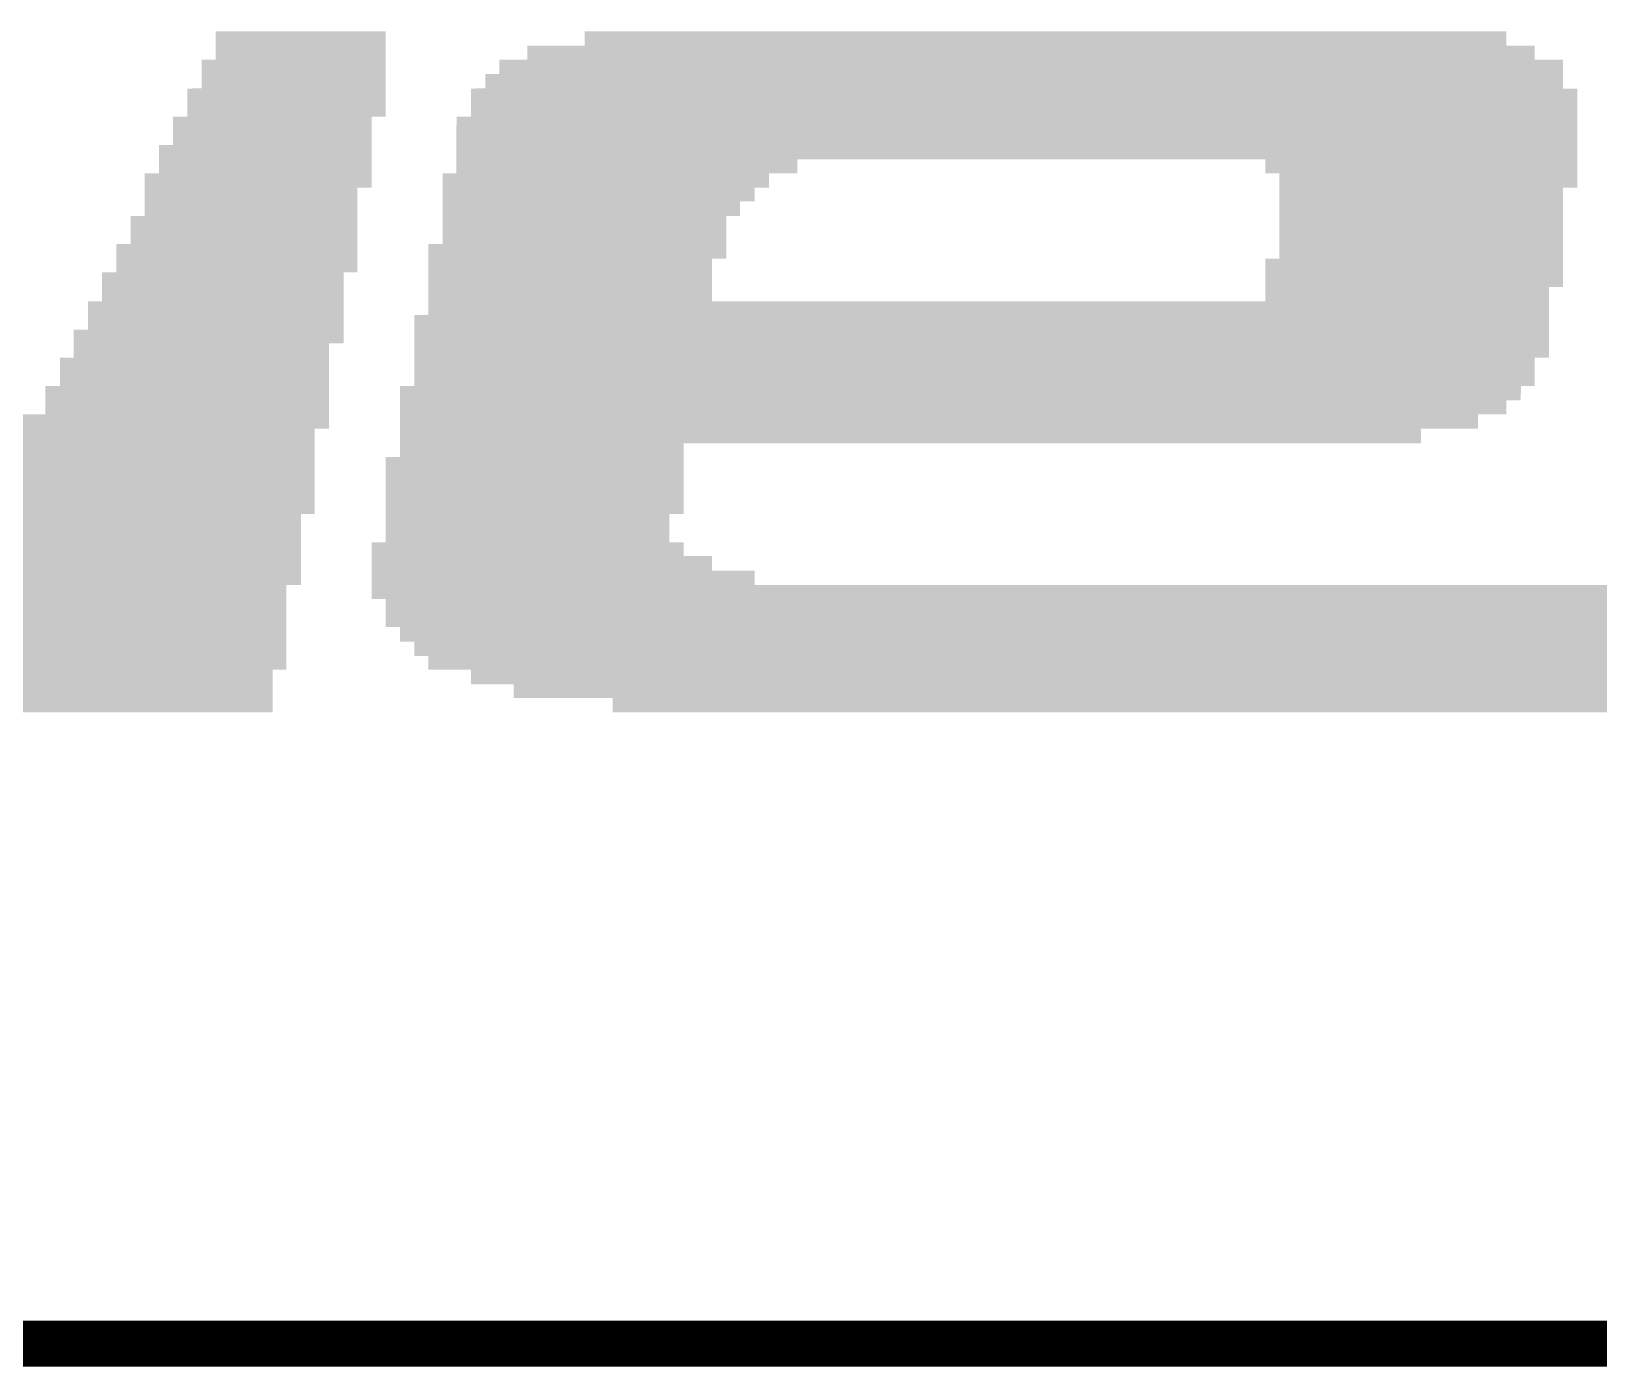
# Model space of a CAD drawing. Extents: x -0.1 to 57.1, y -0.1 to 42.5.
# Drawn here: x 15.046 to 17.433, y 38.965 to 40.998 of the extents above; entities that cross this region are included whole.
import ezdxf

# ---------------------------------------------------------------- set-up
doc = ezdxf.new("R2010")
doc.units = 0
doc.header["$MEASUREMENT"] = 0
doc.layers.add('03_ASSY2_GBR', color=2, linetype='CONTINUOUS')

msp = doc.modelspace()

# ---------------------------------------------------------------- linework, layer by layer
at = {"layer": '03_ASSY2_GBR', "const_width": 0.07}
msp.add_lwpolyline([(2.25, 39), (19.75, 39)], dxfattribs=at)
at = {"layer": '03_ASSY2_GBR'}
for points in [[(15.326, 40.955148), (15.326018, 40.997852), (15.584992, 40.955148), (15.585, 40.997852)], [(15.326018, 40.997852), (15.32602, 40.997946), (15.585, 40.997852), (15.585094, 40.997946)], [(15.32602, 40.997946), (15.326054, 40.99798), (15.585094, 40.997946), (15.585128, 40.99798)], [(15.326054, 40.99798), (15.326074, 40.998), (15.585128, 40.99798), (15.606926, 40.998)], [(15.326074, 40.998), (15.347872, 40.99802), (15.606926, 40.998), (15.606946, 40.99802)], [(15.888, 40.976148), (15.888018, 40.997926), (17.29202, 40.976148), (17.292, 40.997926)], [(15.888018, 40.997926), (15.88802, 40.997946), (17.292, 40.997926), (17.29198, 40.997946)], [(15.88802, 40.997946), (15.888054, 40.99798), (17.29198, 40.997946), (17.291946, 40.99798)], [(15.888054, 40.99798), (15.888074, 40.998), (17.291946, 40.99798), (15.888074, 40.998)], [(15.801, 40.955148), (15.801018, 40.975926), (17.33502, 40.955148), (17.335, 40.975926)], [(15.801018, 40.975926), (15.80102, 40.975946), (17.335, 40.975926), (17.33498, 40.975946)], [(15.80102, 40.975946), (15.801054, 40.97598), (17.33498, 40.975946), (17.334946, 40.97598)], [(15.801054, 40.97598), (15.801074, 40.976), (17.334946, 40.97598), (17.292148, 40.976)], [(15.801074, 40.976), (15.887872, 40.97602), (17.292148, 40.976), (17.292128, 40.97602)], [(15.887872, 40.97602), (15.88798, 40.976128), (17.292128, 40.97602), (17.29202, 40.976128)], [(15.88798, 40.976128), (15.888, 40.976148), (17.29202, 40.976128), (17.29202, 40.976148)], [(15.305, 40.911148), (15.30502, 40.954946), (15.584986, 40.911148), (15.584992, 40.954946)], [(15.30502, 40.954946), (15.305074, 40.955), (15.584992, 40.954946), (15.584992, 40.955)], [(15.305074, 40.955), (15.325872, 40.95502), (15.584992, 40.955), (15.584992, 40.95502)], [(15.325872, 40.95502), (15.326, 40.955148), (15.584992, 40.95502), (15.584992, 40.955148)], [(15.758, 40.933148), (15.758018, 40.954926), (17.37801, 40.933148), (17.378, 40.954926)], [(15.758018, 40.954926), (15.75802, 40.954946), (17.378, 40.954926), (17.37798, 40.954946)], [(15.75802, 40.954946), (15.758054, 40.95498), (17.37798, 40.954946), (17.377946, 40.95498)], [(15.758054, 40.95498), (15.758074, 40.955), (17.377946, 40.95498), (17.335148, 40.955)], [(15.758074, 40.955), (15.800872, 40.95502), (17.335148, 40.955), (17.335128, 40.95502)], [(15.800872, 40.95502), (15.80098, 40.955128), (17.335128, 40.95502), (17.33502, 40.955128)], [(15.80098, 40.955128), (15.801, 40.955148), (17.33502, 40.955128), (17.33502, 40.955148)], [(15.737, 40.911148), (15.73702, 40.932946), (17.37802, 40.911148), (17.378012, 40.932946)], [(15.73702, 40.932946), (15.737074, 40.933), (17.378012, 40.932946), (17.378012, 40.933)], [(15.737074, 40.933), (15.757872, 40.93302), (17.378012, 40.933), (17.378012, 40.93302)], [(15.757872, 40.93302), (15.758, 40.933148), (17.378012, 40.93302), (17.37801, 40.933148)], [(15.283, 40.868148), (15.28302, 40.910946), (15.58498, 40.868148), (15.584986, 40.910946)], [(15.28302, 40.910946), (15.283074, 40.911), (15.584986, 40.910946), (15.584986, 40.911)], [(15.283074, 40.911), (15.304872, 40.91102), (15.584986, 40.911), (15.584986, 40.91102)], [(15.304872, 40.91102), (15.305, 40.911148), (15.584986, 40.91102), (15.584986, 40.911148)], [(15.715, 40.868148), (15.715018, 40.910926), (17.399994, 40.868148), (17.4, 40.910926)], [(15.715018, 40.910926), (15.71502, 40.910946), (17.4, 40.910926), (17.39998, 40.910946)], [(15.71502, 40.910946), (15.715054, 40.91098), (17.39998, 40.910946), (17.399946, 40.91098)], [(15.715054, 40.91098), (15.715074, 40.911), (17.399946, 40.91098), (17.378148, 40.911)], [(15.715074, 40.911), (15.736872, 40.91102), (17.378148, 40.911), (17.378128, 40.91102)], [(15.736872, 40.91102), (15.73698, 40.911128), (17.378128, 40.91102), (17.37802, 40.911128)], [(15.73698, 40.911128), (15.737, 40.911148), (17.37802, 40.911128), (17.37802, 40.911148)], [(15.261, 40.825148), (15.261018, 40.867852), (15.563992, 40.825148), (15.564, 40.867852)], [(15.261018, 40.867852), (15.26102, 40.867946), (15.564, 40.867852), (15.564094, 40.867946)], [(15.26102, 40.867946), (15.261054, 40.86798), (15.564094, 40.867946), (15.564128, 40.86798)], [(15.261054, 40.86798), (15.261074, 40.868), (15.564128, 40.86798), (15.584926, 40.868)], [(15.261074, 40.868), (15.282872, 40.86802), (15.584926, 40.868), (15.584946, 40.86802)], [(15.282872, 40.86802), (15.282906, 40.868054), (15.584946, 40.86802), (15.58498, 40.868054)], [(15.282906, 40.868054), (15.283, 40.868148), (15.58498, 40.868054), (15.58498, 40.868148)], [(15.693004, 40.803), (15.69302, 40.867946), (17.399984, 40.803), (17.399994, 40.867946)], [(15.69302, 40.867946), (15.693074, 40.868), (17.399994, 40.867946), (17.399994, 40.868)], [(15.693074, 40.868), (15.714872, 40.86802), (17.399994, 40.868), (17.399994, 40.86802)], [(15.714872, 40.86802), (15.715, 40.868148), (17.399994, 40.86802), (17.399994, 40.868148)], [(15.24, 40.782148), (15.24002, 40.824946), (15.563984, 40.782148), (15.563992, 40.824946)], [(15.24002, 40.824946), (15.240074, 40.825), (15.563992, 40.824946), (15.563992, 40.825)], [(15.240074, 40.825), (15.260872, 40.82502), (15.563992, 40.825), (15.563992, 40.82502)], [(15.260872, 40.82502), (15.261, 40.825148), (15.563992, 40.82502), (15.563992, 40.825148)], [(15.693, 40.782148), (15.693004, 40.802852), (16.21198, 40.782148), (16.212, 40.802852)], [(15.693004, 40.80298), (15.693004, 40.803), (16.212128, 40.80298), (16.924852, 40.803)], [(15.693004, 40.802852), (15.693004, 40.80298), (16.212, 40.802852), (16.212128, 40.80298)], [(16.92498, 40.802872), (16.924852, 40.803), (17.399984, 40.802872), (17.399984, 40.803)], [(16.925, 40.782074), (16.92498, 40.802872), (17.399982, 40.782074), (17.399984, 40.802872)], [(15.218012, 40.760054), (15.21802, 40.781946), (15.56398, 40.760054), (15.563984, 40.781946)], [(15.21802, 40.781946), (15.218074, 40.782), (15.563984, 40.781946), (15.563984, 40.782)], [(15.218074, 40.782), (15.239872, 40.78202), (15.563984, 40.782), (15.563984, 40.78202)], [(15.239872, 40.78202), (15.24, 40.782148), (15.563984, 40.78202), (15.563984, 40.782148)], [(15.672014, 40.760054), (15.672018, 40.781852), (16.16898, 40.760054), (16.169, 40.781852)], [(15.672018, 40.781852), (15.67202, 40.781946), (16.169, 40.781852), (16.169094, 40.781946)], [(15.67202, 40.781946), (15.672054, 40.78198), (16.169094, 40.781946), (16.169128, 40.78198)], [(15.672054, 40.78198), (15.672074, 40.782), (16.169128, 40.78198), (16.211926, 40.782)], [(15.672074, 40.782), (15.692872, 40.78202), (16.211926, 40.782), (16.211946, 40.78202)], [(15.692872, 40.78202), (15.692906, 40.782054), (16.211946, 40.78202), (16.21198, 40.782054)], [(15.692906, 40.782054), (15.693, 40.782148), (16.21198, 40.782054), (16.21198, 40.782148)], [(16.925054, 40.78202), (16.925, 40.782074), (17.399982, 40.78202), (17.399982, 40.782074)], [(16.945852, 40.782), (16.925054, 40.78202), (17.399982, 40.782), (17.399982, 40.78202)], [(16.94598, 40.781872), (16.945852, 40.782), (17.399982, 40.781872), (17.399982, 40.782)], [(16.945984, 40.760054), (16.94598, 40.781872), (17.39998, 40.760054), (17.399982, 40.781872)], [(15.218, 40.717148), (15.218012, 40.759852), (15.541992, 40.717148), (15.542, 40.759852)], [(15.218012, 40.76), (15.218012, 40.760054), (15.563926, 40.76), (15.56398, 40.760054)], [(15.218012, 40.75998), (15.218012, 40.76), (15.542128, 40.75998), (15.563926, 40.76)], [(15.218012, 40.759852), (15.218012, 40.75998), (15.542, 40.759852), (15.542128, 40.75998)], [(15.672012, 40.739054), (15.672014, 40.759852), (16.14698, 40.739054), (16.147, 40.759852)], [(15.672014, 40.76), (15.672014, 40.760054), (16.168926, 40.76), (16.16898, 40.760054)], [(15.672014, 40.75998), (15.672014, 40.76), (16.147128, 40.75998), (16.168926, 40.76)], [(15.672014, 40.759852), (15.672014, 40.75998), (16.147, 40.759852), (16.147128, 40.75998)], [(16.945984, 40.76), (16.945984, 40.760054), (17.399926, 40.76), (17.39998, 40.760054)], [(16.945984, 40.75998), (16.945984, 40.76), (17.378128, 40.75998), (17.399926, 40.76)], [(16.945984, 40.759852), (16.945984, 40.75998), (17.378, 40.759852), (17.378128, 40.75998)], [(16.946, 40.652148), (16.945984, 40.759852), (17.377984, 40.652148), (17.378, 40.759852)], [(15.672006, 40.717054), (15.672012, 40.738852), (16.12498, 40.717054), (16.125, 40.738852)], [(15.672012, 40.739), (15.672012, 40.739054), (16.146926, 40.739), (16.14698, 40.739054)], [(15.672012, 40.73898), (15.672012, 40.739), (16.125128, 40.73898), (16.146926, 40.739)], [(15.672012, 40.738852), (15.672012, 40.73898), (16.125, 40.738852), (16.125128, 40.73898)], [(15.197, 40.674148), (15.19702, 40.716946), (15.541986, 40.674148), (15.541992, 40.716946)], [(15.19702, 40.716946), (15.197074, 40.717), (15.541992, 40.716946), (15.541992, 40.717)], [(15.197074, 40.717), (15.217872, 40.71702), (15.541992, 40.717), (15.541992, 40.71702)], [(15.217872, 40.71702), (15.218, 40.717148), (15.541992, 40.71702), (15.541992, 40.717148)], [(15.672, 40.674148), (15.672006, 40.716852), (16.103986, 40.674148), (16.104, 40.716852)], [(15.672006, 40.717), (15.672006, 40.717054), (16.124926, 40.717), (16.12498, 40.717054)], [(15.672006, 40.71698), (15.672006, 40.717), (16.104128, 40.71698), (16.124926, 40.717)], [(15.672006, 40.716852), (15.672006, 40.71698), (16.104, 40.716852), (16.104128, 40.71698)], [(15.175, 40.631148), (15.17502, 40.673946), (15.54198, 40.631148), (15.541986, 40.673946)], [(15.17502, 40.673946), (15.175074, 40.674), (15.541986, 40.673946), (15.541986, 40.674)], [(15.175074, 40.674), (15.196872, 40.67402), (15.541986, 40.674), (15.541986, 40.67402)], [(15.196872, 40.67402), (15.197, 40.674148), (15.541986, 40.67402), (15.541986, 40.674148)], [(15.650002, 40.587128), (15.650014, 40.651852), (16.08202, 40.587128), (16.082, 40.651852)], [(15.650014, 40.652054), (15.65002, 40.673946), (16.10398, 40.652054), (16.103986, 40.673946)], [(15.650014, 40.652), (15.650014, 40.652054), (16.103926, 40.652), (16.10398, 40.652054)], [(15.650014, 40.65198), (15.650014, 40.652), (16.082128, 40.65198), (16.103926, 40.652)], [(15.650014, 40.651852), (15.650014, 40.65198), (16.082, 40.651852), (16.082128, 40.65198)], [(15.65002, 40.673946), (15.650074, 40.674), (16.103986, 40.673946), (16.103986, 40.674)], [(15.650074, 40.674), (15.671872, 40.67402), (16.103986, 40.674), (16.103986, 40.67402)], [(15.671872, 40.67402), (15.672, 40.674148), (16.103986, 40.67402), (16.103986, 40.674148)], [(16.925006, 40.609054), (16.92502, 40.651946), (17.37798, 40.609054), (17.377984, 40.651946)], [(16.92502, 40.651946), (16.925074, 40.652), (17.377984, 40.651946), (17.377984, 40.652)], [(16.925074, 40.652), (16.945872, 40.65202), (17.377984, 40.652), (17.377984, 40.65202)], [(16.945872, 40.65202), (16.946, 40.652148), (17.377984, 40.65202), (17.377984, 40.652148)], [(15.153, 40.587148), (15.153018, 40.630852), (15.52099, 40.587148), (15.521, 40.630852)], [(15.153018, 40.630852), (15.15302, 40.630946), (15.521, 40.630852), (15.521094, 40.630946)], [(15.15302, 40.630946), (15.153054, 40.63098), (15.521094, 40.630946), (15.521128, 40.63098)], [(15.153054, 40.63098), (15.153074, 40.631), (15.521128, 40.63098), (15.541926, 40.631)], [(15.153074, 40.631), (15.174872, 40.63102), (15.541926, 40.631), (15.541946, 40.63102)], [(15.174872, 40.63102), (15.174906, 40.631054), (15.541946, 40.63102), (15.54198, 40.631054)], [(15.174906, 40.631054), (15.175, 40.631148), (15.54198, 40.631054), (15.54198, 40.631148)], [(16.925, 40.587128), (16.925006, 40.608852), (17.35698, 40.587128), (17.357, 40.608852)], [(16.925006, 40.609), (16.925006, 40.609054), (17.377926, 40.609), (17.37798, 40.609054)], [(16.925006, 40.60898), (16.925006, 40.609), (17.357128, 40.60898), (17.377926, 40.609)], [(16.925006, 40.608852), (16.925006, 40.60898), (17.357, 40.608852), (17.357128, 40.60898)], [(15.132, 40.544148), (15.13202, 40.586946), (15.520982, 40.544148), (15.52099, 40.586946)], [(15.13202, 40.586946), (15.132074, 40.587), (15.52099, 40.586946), (15.52099, 40.587)], [(15.132074, 40.587), (15.152872, 40.58702), (15.52099, 40.587), (15.52099, 40.58702)], [(15.152872, 40.58702), (15.153, 40.587148), (15.52099, 40.58702), (15.52099, 40.587148)], [(15.65, 40.566148), (15.650002, 40.58698), (17.35698, 40.566148), (17.35698, 40.58698)], [(15.650002, 40.587), (15.650002, 40.587128), (16.082148, 40.587), (16.08202, 40.587128)], [(15.650002, 40.58698), (15.650002, 40.587), (17.35698, 40.58698), (17.35698, 40.587)], [(16.924872, 40.587), (16.925, 40.587128), (17.35698, 40.587), (17.35698, 40.587128)], [(15.629006, 40.501054), (15.62902, 40.565946), (17.35698, 40.501054), (17.35698, 40.565946)], [(15.62902, 40.565946), (15.629074, 40.566), (17.35698, 40.565946), (17.35698, 40.566)], [(15.629074, 40.566), (15.649872, 40.56602), (17.35698, 40.566), (17.35698, 40.56602)], [(15.649872, 40.56602), (15.65, 40.566148), (17.35698, 40.56602), (17.35698, 40.566148)], [(15.11001, 40.523054), (15.11002, 40.543946), (15.52098, 40.523054), (15.520982, 40.543946)], [(15.11002, 40.543946), (15.110074, 40.544), (15.520982, 40.543946), (15.520982, 40.544)], [(15.110074, 40.544), (15.131872, 40.54402), (15.520982, 40.544), (15.520982, 40.54402)], [(15.131872, 40.54402), (15.132, 40.544148), (15.520982, 40.54402), (15.520982, 40.544148)], [(15.11, 40.501148), (15.11001, 40.522852), (15.498996, 40.501148), (15.499, 40.522852)], [(15.11001, 40.523), (15.11001, 40.523054), (15.520926, 40.523), (15.52098, 40.523054)], [(15.11001, 40.52298), (15.11001, 40.523), (15.499128, 40.52298), (15.520926, 40.523)], [(15.11001, 40.522852), (15.11001, 40.52298), (15.499, 40.522852), (15.499128, 40.52298)], [(15.089, 40.458148), (15.08902, 40.500946), (15.49899, 40.458148), (15.498996, 40.500946)], [(15.08902, 40.500946), (15.089074, 40.501), (15.498996, 40.500946), (15.498996, 40.501)], [(15.089074, 40.501), (15.109872, 40.50102), (15.498996, 40.501), (15.498996, 40.50102)], [(15.109872, 40.50102), (15.11, 40.501148), (15.498996, 40.50102), (15.498996, 40.501148)], [(15.629, 40.458148), (15.629006, 40.500852), (17.33498, 40.458148), (17.335, 40.500852)], [(15.629006, 40.501), (15.629006, 40.501054), (17.356926, 40.501), (17.35698, 40.501054)], [(15.629006, 40.50098), (15.629006, 40.501), (17.335128, 40.50098), (17.356926, 40.501)], [(15.629006, 40.500852), (15.629006, 40.50098), (17.335, 40.500852), (17.335128, 40.50098)], [(15.067, 40.415148), (15.06702, 40.457946), (15.498982, 40.415148), (15.498988, 40.457946)], [(15.06702, 40.457946), (15.067074, 40.458), (15.498988, 40.457946), (15.49899, 40.458)], [(15.067074, 40.458), (15.088872, 40.45802), (15.49899, 40.458), (15.49899, 40.45802)], [(15.088872, 40.45802), (15.089, 40.458148), (15.49899, 40.45802), (15.49899, 40.458148)], [(15.60702, 40.457946), (15.607054, 40.45798), (17.314094, 40.457946), (17.314128, 40.45798)], [(15.60702, 40.457852), (15.60702, 40.457946), (17.314, 40.457852), (17.314094, 40.457946)], [(15.60702, 40.436054), (15.60702, 40.457852), (17.31398, 40.436054), (17.314, 40.457852)], [(15.60702, 40.436), (15.60702, 40.436054), (17.313926, 40.436), (17.31398, 40.436054)], [(15.60702, 40.43598), (15.60702, 40.436), (17.292128, 40.43598), (17.313926, 40.436)], [(15.60702, 40.435852), (15.60702, 40.43598), (17.292, 40.435852), (17.292128, 40.43598)], [(15.60702, 40.415054), (15.60702, 40.435852), (17.29198, 40.415054), (17.292, 40.435852)], [(15.607054, 40.45798), (15.607074, 40.458), (17.314128, 40.45798), (17.334926, 40.458)], [(15.607074, 40.458), (15.628872, 40.45802), (17.334926, 40.458), (17.334946, 40.45802)], [(15.628872, 40.45802), (15.628906, 40.458054), (17.334946, 40.45802), (17.33498, 40.458054)], [(15.628906, 40.458054), (15.629, 40.458148), (17.33498, 40.458054), (17.33498, 40.458148)], [(14.678, 40.393074), (14.67799, 40.415), (15.49898, 40.393074), (15.498982, 40.415)], [(15.024148, 40.415), (15.066872, 40.41502), (15.498982, 40.415), (15.498982, 40.41502)], [(15.066872, 40.41502), (15.067, 40.415148), (15.498982, 40.41502), (15.498982, 40.415148)], [(15.60702, 40.415), (15.60702, 40.415054), (17.291926, 40.415), (17.29198, 40.415054)], [(15.60702, 40.41498), (15.60702, 40.415), (17.249128, 40.41498), (17.291926, 40.415)], [(15.60702, 40.414852), (15.60702, 40.41498), (17.249, 40.414852), (17.249128, 40.41498)], [(15.60702, 40.393054), (15.60702, 40.414852), (17.24898, 40.393054), (17.249, 40.414852)], [(14.67802, 40.393054), (14.678, 40.393074), (15.49898, 40.393054), (15.49898, 40.393074)], [(14.678054, 40.39302), (14.67802, 40.393054), (15.498946, 40.39302), (15.49898, 40.393054)], [(14.699852, 40.393), (14.678054, 40.39302), (15.498926, 40.393), (15.498946, 40.39302)], [(14.699872, 40.39298), (14.699852, 40.393), (15.477128, 40.39298), (15.498926, 40.393)], [(14.69998, 40.392872), (14.699872, 40.39298), (15.47702, 40.392872), (15.477128, 40.39298)], [(14.699982, 40.392852), (14.69998, 40.392872), (15.477, 40.392852), (15.47702, 40.392872)], [(14.7, 40.350074), (14.699982, 40.392852), (15.476992, 40.350074), (15.477, 40.392852)], [(15.60702, 40.393), (15.60702, 40.393054), (17.248926, 40.393), (17.24898, 40.393054)], [(15.60702, 40.39298), (15.60702, 40.393), (17.162128, 40.39298), (17.248926, 40.393)], [(15.60702, 40.392852), (15.60702, 40.39298), (17.162, 40.392852), (17.162128, 40.39298)], [(15.60702, 40.371054), (15.60702, 40.392852), (17.16198, 40.371054), (17.162, 40.392852)], [(15.607, 40.350148), (15.607018, 40.370852), (16.038996, 40.350148), (16.039, 40.370852)], [(15.607018, 40.37098), (15.60702, 40.371), (16.039128, 40.37098), (17.161926, 40.371)], [(15.607018, 40.370852), (15.607018, 40.37098), (16.039, 40.370852), (16.039128, 40.37098)], [(15.60702, 40.371), (15.60702, 40.371054), (17.161926, 40.371), (17.16198, 40.371054)], [(14.700054, 40.35002), (14.7, 40.350074), (15.476992, 40.35002), (15.476992, 40.350074)], [(14.720852, 40.35), (14.700054, 40.35002), (15.476992, 40.35), (15.476992, 40.35002)], [(14.72098, 40.349872), (14.720852, 40.35), (15.476992, 40.349872), (15.476992, 40.35)], [(14.721, 40.307074), (14.72098, 40.349872), (15.476986, 40.307074), (15.476992, 40.349872)], [(15.585006, 40.263054), (15.58502, 40.349946), (16.03898, 40.263054), (16.038996, 40.349946)], [(15.58502, 40.349946), (15.585074, 40.35), (16.038996, 40.349946), (16.038996, 40.35)], [(15.585074, 40.35), (15.606872, 40.35002), (16.038996, 40.35), (16.038996, 40.35002)], [(15.606872, 40.35002), (15.607, 40.350148), (16.038996, 40.35002), (16.038996, 40.350148)], [(14.721054, 40.30702), (14.721, 40.307074), (15.476986, 40.30702), (15.476986, 40.307074)], [(14.742852, 40.307), (14.721054, 40.30702), (15.476986, 40.307), (15.476986, 40.30702)], [(14.74298, 40.306872), (14.742852, 40.307), (15.476986, 40.306872), (15.476986, 40.307)], [(14.743, 40.263074), (14.74298, 40.306872), (15.47698, 40.263074), (15.476986, 40.306872)], [(14.74302, 40.263054), (14.743, 40.263074), (15.47698, 40.263054), (15.47698, 40.263074)], [(14.743054, 40.26302), (14.74302, 40.263054), (15.476946, 40.26302), (15.47698, 40.263054)], [(14.764852, 40.263), (14.743054, 40.26302), (15.476926, 40.263), (15.476946, 40.26302)], [(14.764872, 40.26298), (14.764852, 40.263), (15.456128, 40.26298), (15.476926, 40.263)], [(14.76498, 40.262872), (14.764872, 40.26298), (15.45602, 40.262872), (15.456128, 40.26298)], [(14.764982, 40.262852), (14.76498, 40.262872), (15.456, 40.262852), (15.45602, 40.262872)], [(14.765, 40.242074), (14.764982, 40.262852), (15.455996, 40.242074), (15.456, 40.262852)], [(15.585, 40.220148), (15.585006, 40.262852), (16.01702, 40.220148), (16.017, 40.262852)], [(15.585006, 40.263), (15.585006, 40.263054), (16.038926, 40.263), (16.03898, 40.263054)], [(15.585006, 40.26298), (15.585006, 40.263), (16.017128, 40.26298), (16.038926, 40.263)], [(15.585006, 40.262852), (15.585006, 40.26298), (16.017, 40.262852), (16.017128, 40.26298)], [(14.765054, 40.24202), (14.765, 40.242074), (15.455996, 40.24202), (15.455996, 40.242074)], [(14.785852, 40.242), (14.765054, 40.24202), (15.455996, 40.242), (15.455996, 40.24202)], [(14.78598, 40.241872), (14.785852, 40.242), (15.455996, 40.241872), (15.455996, 40.242)], [(14.786, 40.199074), (14.78598, 40.241872), (15.455988, 40.199074), (15.455996, 40.241872)], [(14.786054, 40.19902), (14.786, 40.199074), (15.455988, 40.19902), (15.455988, 40.199074)], [(14.807852, 40.199), (14.786054, 40.19902), (15.455988, 40.199), (15.455988, 40.19902)], [(14.80798, 40.198872), (14.807852, 40.199), (15.455988, 40.198872), (15.455988, 40.199)], [(14.808, 40.155074), (14.80798, 40.198872), (15.45598, 40.155074), (15.455988, 40.198872)], [(15.56402, 40.219946), (15.564054, 40.21998), (16.03898, 40.219946), (16.038946, 40.21998)], [(15.56402, 40.219926), (15.56402, 40.219946), (16.039, 40.219926), (16.03898, 40.219946)], [(15.56402, 40.199128), (15.56402, 40.219926), (16.03902, 40.199128), (16.039, 40.219926)], [(15.56402, 40.199), (15.56402, 40.199128), (16.039148, 40.199), (16.03902, 40.199128)], [(15.56402, 40.19898), (15.56402, 40.199), (16.081946, 40.19898), (16.039148, 40.199)], [(15.56402, 40.198926), (15.56402, 40.19898), (16.082, 40.198926), (16.081946, 40.19898)], [(15.56402, 40.177128), (15.56402, 40.198926), (16.08202, 40.177128), (16.082, 40.198926)], [(15.564054, 40.21998), (15.564074, 40.22), (16.038946, 40.21998), (16.017148, 40.22)], [(15.564074, 40.22), (15.584872, 40.22002), (16.017148, 40.22), (16.017128, 40.22002)], [(15.584872, 40.22002), (15.58498, 40.220128), (16.017128, 40.22002), (16.01702, 40.220128)], [(15.58498, 40.220128), (15.585, 40.220148), (16.01702, 40.220128), (16.01702, 40.220148)], [(15.56402, 40.177), (15.56402, 40.177128), (16.082148, 40.177), (16.08202, 40.177128)], [(15.56402, 40.17698), (15.56402, 40.177), (16.146946, 40.17698), (16.082148, 40.177)], [(15.56402, 40.176926), (15.56402, 40.17698), (16.147, 40.176926), (16.146946, 40.17698)], [(15.56402, 40.155128), (15.56402, 40.176926), (16.14702, 40.155128), (16.147, 40.176926)], [(14.80802, 40.155054), (14.808, 40.155074), (15.45598, 40.155054), (15.45598, 40.155074)], [(14.808054, 40.15502), (14.80802, 40.155054), (15.455946, 40.15502), (15.45598, 40.155054)], [(14.828852, 40.155), (14.808054, 40.15502), (15.455926, 40.155), (15.455946, 40.15502)], [(14.828872, 40.15498), (14.828852, 40.155), (15.434128, 40.15498), (15.455926, 40.155)], [(14.82898, 40.154872), (14.828872, 40.15498), (15.43402, 40.154872), (15.434128, 40.15498)], [(14.828982, 40.154852), (14.82898, 40.154872), (15.434, 40.154852), (15.43402, 40.154872)], [(14.829, 40.112074), (14.828982, 40.154852), (15.433992, 40.112074), (15.434, 40.154852)], [(15.56402, 40.155), (15.56402, 40.155128), (16.147148, 40.155), (16.14702, 40.155128)], [(15.56402, 40.15498), (15.56402, 40.155), (17.962128, 40.15498), (17.982926, 40.155)], [(15.56402, 40.154852), (15.56402, 40.15498), (17.962, 40.154852), (17.962128, 40.15498)], [(15.56402, 40.134054), (15.56402, 40.154852), (17.96198, 40.134054), (17.962, 40.154852)], [(15.564074, 40.134), (15.56402, 40.134054), (17.961926, 40.134), (17.96198, 40.134054)], [(15.584872, 40.13398), (15.584852, 40.134), (17.918128, 40.13398), (17.961926, 40.134)], [(15.58498, 40.133872), (15.584872, 40.13398), (17.91802, 40.133872), (17.918128, 40.13398)], [(15.584982, 40.133852), (15.58498, 40.133872), (17.918, 40.133852), (17.91802, 40.133872)], [(15.584992, 40.112054), (15.584982, 40.133852), (17.91798, 40.112054), (17.918, 40.133852)], [(14.829054, 40.11202), (14.829, 40.112074), (15.433992, 40.11202), (15.433992, 40.112074)], [(14.850852, 40.112), (14.829054, 40.11202), (15.433992, 40.112), (15.433992, 40.11202)], [(14.85098, 40.111872), (14.850852, 40.112), (15.433992, 40.111872), (15.433992, 40.112)], [(14.851, 40.069074), (14.85098, 40.111872), (15.433986, 40.069074), (15.433992, 40.111872)], [(15.584992, 40.112), (15.584992, 40.112054), (17.917926, 40.112), (17.91798, 40.112054)], [(15.584992, 40.11198), (15.584992, 40.112), (17.897128, 40.11198), (17.917926, 40.112)], [(15.584992, 40.111852), (15.584992, 40.11198), (17.897, 40.111852), (17.897128, 40.11198)], [(15.585, 40.091074), (15.584992, 40.111852), (17.89698, 40.091074), (17.897, 40.111852)], [(15.58502, 40.091054), (15.585, 40.091074), (17.89698, 40.091054), (17.89698, 40.091074)], [(15.585054, 40.09102), (15.58502, 40.091054), (17.896946, 40.09102), (17.89698, 40.091054)], [(15.606852, 40.091), (15.585054, 40.09102), (17.896926, 40.091), (17.896946, 40.09102)], [(15.606872, 40.09098), (15.606852, 40.091), (17.854128, 40.09098), (17.896926, 40.091)], [(15.60698, 40.090872), (15.606872, 40.09098), (17.85402, 40.090872), (17.854128, 40.09098)], [(15.606982, 40.090852), (15.60698, 40.090872), (17.854, 40.090852), (17.85402, 40.090872)], [(15.607, 40.069074), (15.606982, 40.090852), (17.85398, 40.069074), (17.854, 40.090852)], [(14.851054, 40.06902), (14.851, 40.069074), (15.433986, 40.06902), (15.433986, 40.069074)], [(14.872852, 40.069), (14.851054, 40.06902), (15.433986, 40.069), (15.433986, 40.06902)], [(14.87298, 40.068872), (14.872852, 40.069), (15.433986, 40.068872), (15.433986, 40.069)], [(14.873, 40.047074), (14.87298, 40.068872), (15.433982, 40.047074), (15.433986, 40.068872)], [(15.60702, 40.069054), (15.607, 40.069074), (17.85398, 40.069054), (17.85398, 40.069074)], [(15.607054, 40.06902), (15.60702, 40.069054), (17.853946, 40.06902), (17.85398, 40.069054)], [(15.628852, 40.069), (15.607054, 40.06902), (17.853926, 40.069), (17.853946, 40.06902)], [(15.628872, 40.06898), (15.628852, 40.069), (17.832128, 40.06898), (17.853926, 40.069)], [(15.62898, 40.068872), (15.628872, 40.06898), (17.83202, 40.068872), (17.832128, 40.06898)], [(15.628982, 40.068852), (15.62898, 40.068872), (17.832, 40.068852), (17.83202, 40.068872)], [(15.629, 40.047074), (15.628982, 40.068852), (17.83198, 40.047074), (17.832, 40.068852)], [(14.873054, 40.04702), (14.873, 40.047074), (15.433982, 40.04702), (15.433982, 40.047074)], [(14.893852, 40.047), (14.873054, 40.04702), (15.433982, 40.047), (15.433982, 40.04702)], [(14.89398, 40.046872), (14.893852, 40.047), (15.433982, 40.046872), (15.433982, 40.047)], [(14.89399, 40.026054), (14.89398, 40.046872), (15.43398, 40.026054), (15.433982, 40.046872)], [(15.62902, 40.047054), (15.629, 40.047074), (17.83198, 40.047054), (17.83198, 40.047074)], [(15.629054, 40.04702), (15.62902, 40.047054), (17.831946, 40.04702), (17.83198, 40.047054)], [(15.649852, 40.047), (15.629054, 40.04702), (17.831926, 40.047), (17.831946, 40.04702)], [(15.649872, 40.04698), (15.649852, 40.047), (17.789128, 40.04698), (17.831926, 40.047)], [(15.64998, 40.046872), (15.649872, 40.04698), (17.78902, 40.046872), (17.789128, 40.04698)], [(15.649982, 40.046852), (15.64998, 40.046872), (17.789, 40.046852), (17.78902, 40.046872)], [(15.65, 40.026074), (15.649982, 40.046852), (17.78898, 40.026074), (17.789, 40.046852)], [(14.89399, 40.026), (14.89399, 40.026054), (15.433926, 40.026), (15.43398, 40.026054)], [(14.89399, 40.02598), (14.89399, 40.026), (15.413128, 40.02598), (15.433926, 40.026)], [(14.89399, 40.025852), (14.89399, 40.02598), (15.413, 40.025852), (15.413128, 40.02598)], [(14.894, 40.004074), (14.89399, 40.025852), (15.412992, 40.004074), (15.413, 40.025852)], [(15.65002, 40.026054), (15.65, 40.026074), (17.78898, 40.026054), (17.78898, 40.026074)], [(15.650054, 40.02602), (15.65002, 40.026054), (17.788946, 40.02602), (17.78898, 40.026054)], [(15.714852, 40.026), (15.650054, 40.02602), (17.788926, 40.026), (17.788946, 40.02602)], [(15.714872, 40.02598), (15.714852, 40.026), (17.767128, 40.02598), (17.788926, 40.026)], [(15.71498, 40.025872), (15.714872, 40.02598), (17.76702, 40.025872), (17.767128, 40.02598)], [(15.714982, 40.025852), (15.71498, 40.025872), (17.767, 40.025852), (17.76702, 40.025872)], [(15.715, 40.004074), (15.714982, 40.025852), (17.76698, 40.004074), (17.767, 40.025852)], [(14.894054, 40.00402), (14.894, 40.004074), (15.412992, 40.00402), (15.412992, 40.004074)], [(14.915852, 40.004), (14.894054, 40.00402), (15.412992, 40.004), (15.412992, 40.00402)], [(14.91598, 40.003872), (14.915852, 40.004), (15.412992, 40.003872), (15.412992, 40.004)], [(14.916, 39.961074), (14.91598, 40.003872), (15.41298, 39.961074), (15.412992, 40.003872)], [(15.71502, 40.004054), (15.715, 40.004074), (17.76698, 40.004054), (17.76698, 40.004074)], [(15.715054, 40.00402), (15.71502, 40.004054), (17.766946, 40.00402), (17.76698, 40.004054)], [(15.779852, 40.004), (15.715054, 40.00402), (17.766926, 40.004), (17.766946, 40.00402)], [(15.779872, 40.00398), (15.779852, 40.004), (17.724128, 40.00398), (17.766926, 40.004)], [(15.77998, 40.003872), (15.779872, 40.00398), (17.72402, 40.003872), (17.724128, 40.00398)], [(15.779982, 40.003852), (15.77998, 40.003872), (17.724, 40.003852), (17.72402, 40.003872)], [(15.78, 39.983074), (15.779982, 40.003852), (17.72398, 39.983074), (17.724, 40.003852)], [(15.78002, 39.983054), (15.78, 39.983074), (17.72398, 39.983054), (17.72398, 39.983074)], [(15.780054, 39.98302), (15.78002, 39.983054), (17.723946, 39.98302), (17.72398, 39.983054)], [(15.930852, 39.983), (15.780054, 39.98302), (17.723926, 39.983), (17.723946, 39.98302)], [(15.930872, 39.98298), (15.930852, 39.983), (17.702128, 39.98298), (17.723926, 39.983)], [(15.93098, 39.982872), (15.930872, 39.98298), (17.70202, 39.982872), (17.702128, 39.98298)], [(15.930982, 39.982852), (15.93098, 39.982872), (17.702, 39.982852), (17.70202, 39.982872)], [(15.931, 39.961074), (15.930982, 39.982852), (17.70198, 39.961074), (17.702, 39.982852)], [(14.91602, 39.961054), (14.916, 39.961074), (15.41298, 39.961054), (15.41298, 39.961074)], [(14.916054, 39.96102), (14.91602, 39.961054), (15.412946, 39.96102), (15.41298, 39.961054)], [(15.412926, 39.961), (14.916054, 39.96102), (15.412926, 39.961), (15.412946, 39.96102)], [(15.93102, 39.961054), (15.931, 39.961074), (17.70198, 39.961054), (17.70198, 39.961074)], [(15.931054, 39.96102), (15.93102, 39.961054), (17.701946, 39.96102), (17.70198, 39.961054)], [(17.701926, 39.961), (15.931054, 39.96102), (17.701926, 39.961), (17.701946, 39.96102)]]:
    msp.add_solid(points, dxfattribs=at)

doc.saveas('drawing.dxf')
